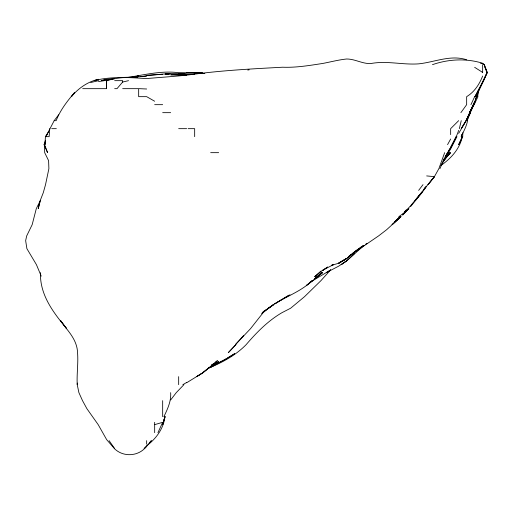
<?xml version="1.0" encoding="UTF-8"?>
<svg xmlns="http://www.w3.org/2000/svg" width="513" height="513" viewBox="0 0 513 513"><rect width="100%" height="100%" fill="white"/><g stroke="black" fill="none" stroke-linecap="round" stroke-linejoin="round"><path stroke-width="0.77" d="M467.805 117.464C467.843 124.326 463.893 130.546 461.206 136.663L461.694 134.483M106.447 88.666L106.666 80.778L106.447 88.666L82.67 88.666M462.7 136.663L462.284 136.663L458.654 144.66L462.7 136.663L462.848 132.662M149.289 442.931L151.386 440.648L146.667 446.355L144.102 448.651L146.667 446.111C139.305 456.352 123.748 457.59 114.668 448.869L106.666 439.654L98.188 424.649L86.87 408.649L82.516 400.653L78.906 392.65L77.232 384.654L77.309 383.051M45.465 140.299L44.073 144.66L44.984 144.66L45.413 136.663L48.478 131.995M49.748 128.66L49.126 136.663L45.83 136.663L54.179 120.664L58.668 114.777M478.667 90.121L477.635 96.662L477.962 96.662L474.653 103.677L470.158 111.327M477.141 94.482L474.653 102.542L478.225 90.846L476.564 96.662L479.264 88.666L486.984 72.666L487.35 72.666L484.246 64.664L482.65 63.676M44.984 144.66L45.433 142.479M459.34 128.66L461.251 120.664M162.871 423.924L164.974 416.652C163.493 428.688 156.208 438.666 146.667 445.778M462.284 136.663C459.821 148.95 450.863 158.581 440.866 165.507M444.662 152.662L438.871 168.662L434.396 176.658L410.656 205.732L402.654 214.197M439.93 168.662C445.213 155.407 454.146 143.973 458.654 130.366M486.984 72.666L483.579 80.663L474.942 96.662L479.277 88.666L476.141 96.662L487.35 72.666M482.65 76.02C479.386 84.318 474.454 91.962 466.65 96.662L466.65 104.665L460.892 112.661M466.83 120.664L473.858 104.665L470.158 111.327M466.105 120.664L461.251 128.66L466.099 120.664L469.818 112.661L466.105 120.664L458.654 133.425M470.947 104.665L474.653 96.662M163.891 416.652C167.52 409.162 171.316 401.192 170.662 392.65M466.65 119.593L474.653 101.728L469.53 112.661L474.653 102.6L471.761 107.999M157.946 432.651L162.666 422.314L154.663 424.649M456.942 136.663L450.651 148.975L442.95 161.55M456.115 136.663L450.651 147.122M473.672 104.665L474.653 102.812L472.742 105.999M447.541 152.662L445.002 157.331L449.875 148.507M447.554 144.66L450.651 139.01M471.768 107.999L473.685 104.665M45.83 136.663L47.44 133.996M422.635 191.349L415.049 200.66L421.205 193.228M423.526 190.034L425.758 186.758M423.456 190.034L425.283 187.412M441.392 164.493L449.683 152.662L444.976 158.812M426.188 186.783L422.019 192.657L410.656 206.502M418.653 190.361L423.001 184.661M170.662 399.948L176.26 392.65L183.93 384.654M434.511 176.658L428.022 184.661L434.396 176.658L426.656 175.914M128.551 80.663L122.665 82.035L116.99 88.666L114.668 88.666M243.675 335.508L235.409 344.653L250.549 328.653L263.163 312.654L266.657 309.435L262.611 312.654L273.487 304.651M444.066 160.088L450.651 152.662L443.937 160.088M330.654 269.851L320.939 280.656L304.549 296.655L290.659 308.204L282.022 312.654C268.017 320.785 256.603 332.456 246.137 344.653C235.582 355.477 222.007 362.544 208.207 368.366M261.662 313.764L264.189 311.006M404.25 212.119L406.379 209.811M408.835 208.656L402.654 215.062L408.842 208.656M262.707 312.654L264.189 311.141M399.909 216.659L394.651 222.001L399.98 216.659M458.654 120.664L450.651 128.66L450.651 134.618M363.864 245.547L346.653 260.893L338.657 266.17L326.274 272.653L330.654 270.011L309.916 282.342M354.656 253.39L346.653 260.893M400.993 216.659L386.655 229.696L378.652 235.858L354.656 252.255L346.653 258.674L338.657 263.329L346.653 258.526M320.907 271.082L314.655 276.693L322.658 270.178L333.495 264.657L331.366 265.349M351.238 254.66L347.23 258.058M352.944 253.166L354.085 252.165M354.656 251.8L348.526 256.654L362.653 245.907L354.656 251.8L358.869 248.658M363.864 245.445L362.653 246.4L363.884 245.515M211.895 364.897L213.748 363.486M214.985 362.537L217.454 360.652L202.661 372.893L186.661 382.749M314.655 278.674L322.658 272.653L314.655 278.828L321.536 272.653L312.994 280.656L306.659 285.273L312.161 280.656C299.15 293.423 280.656 297.976 266.657 309.557L273.596 304.651L262.239 312.654M398.832 216.659L402.654 213.902M365.731 244.194L366.962 243.309M227.33 358.125L234.659 353.681L223.277 360.652L208.015 368.372L222.02 361.069L210.663 367.25M288.87 295.238L282.657 299.021L289.98 294.795M182.852 384.654L186.661 382.48M338.657 262.996L346.653 258.392L338.657 263.265L331.424 265.349M222.693 360.652L226.002 358.882M211.33 365.493L218.66 361.665L211.33 365.198M432.465 64.664C448.548 59.078 466.298 58.168 482.65 63.266L484.278 64.664L487.113 72.666L484.381 66.119M90.666 82.529L98.669 80.663L98.669 81.509C106.666 80.554 114.508 78.322 122.665 77.668C130.68 77.38 138.67 78.168 146.667 78.572C162.666 77.136 178.723 76.283 194.664 74.154C223.86 70.281 253.262 68.813 282.657 67.216C296.072 67.761 309.442 65.484 322.658 63.465C330.654 61.958 338.542 59.829 346.653 58.995C355.022 58.969 362.255 63.875 370.655 63.574C386.597 60.483 402.59 65.023 418.653 63.856C434.556 62.22 450.568 54.532 466.65 59.784M106.666 80.663L114.668 78.592L106.666 79.297L101.439 80.663L106.666 79.4M126.301 77.649C143.602 75.097 160.819 70.461 178.486 72.666L202.661 72.981M132.848 77.142L138.664 75.988L132.117 77.258M247.753 70.031L249.203 69.826M137.208 76.988L135.753 77.181L138.664 76.443L135.753 77.181L137.208 77.021M140.12 76.668L146.667 75.937C129.314 78.412 111.103 76.027 94.212 80.663L98.669 79.291C87.973 81.445 78.22 88.422 71.39 96.662L74.667 92.475C67.357 100.926 60.265 110.154 56.148 120.664L54.179 120.664M162.666 74.302L146.667 75.398C159.985 74.654 173.33 72.275 186.661 74.321L178.665 73.891L194.664 74.321L184.263 74.43M165.571 74.122L169.207 73.885M165.064 74.148L169.861 73.846M165.866 74.122L169.861 73.904M202.661 73.058L194.664 73.308L201.064 73.179M114.668 80.663L122.665 80.663L122.665 82.035M122.665 88.666L138.074 88.666M154.663 104.665L162.666 104.665M162.666 112.661L170.662 112.661M51.704 128.66L56.353 128.66M178.665 128.66L186.661 128.66M188.085 128.66L194.664 128.66L194.664 136.663M210.663 152.662L218.66 152.662M186.661 72.756L201.859 73.109M139.241 88.666L146.667 88.999M480.469 63.259L481.925 63.355M202.661 73.308L204.841 73.513M154.663 101.241L146.667 96.662L138.664 96.662L138.664 88.666M474.653 67.312L482.65 72.429M114.668 448.631L109.109 440.648M44.073 144.66L47.574 152.662L44.56 144.66M41.226 276.141L36.429 264.657L26.894 248.658L25.65 240.655L26.67 235.954L32.178 224.656L36.295 208.656L40.283 200.66L38.225 208.656L40.181 200.66L43.297 192.657L45.529 184.661L48.889 168.662L48.6 160.659L44.689 152.662L44.451 144.66M40.463 272.653C39.732 294.847 53.281 312.475 66.664 328.653L60.617 320.657L66.664 328.871C72.218 335.765 77.335 343.473 77.54 352.655C78.425 363.326 76.642 373.977 77.232 384.654M482.65 64.664L482.65 72.666M178.665 376.651L178.665 384.654M162.666 400.653L162.666 416.652M154.663 422.314L154.663 432.651M146.667 440.648L146.667 444.149M164.936 416.652L162.666 424.649L164.949 416.652M470.427 112.661L466.65 120.664L470.447 112.661M444.277 158.658L443.187 160.659L444.284 158.658M235.877 344.653L228.311 352.655L235.877 344.653M400.852 216.659L392.118 224.656L400.852 216.659M207.893 368.655L202.661 372.893L196.607 376.651L202.661 372.893L207.893 368.655M327.583 267.081L322.658 270.492L327.583 267.1M346.653 260.848L341.183 264.657L346.653 260.848M281.99 299.432L274.66 303.933L281.99 299.47M178.665 74.763L170.662 74.808L186.661 75.199L178.665 74.763"/></g></svg>
